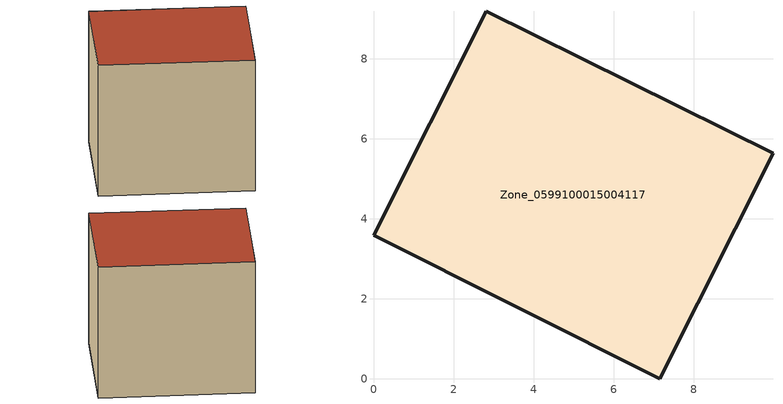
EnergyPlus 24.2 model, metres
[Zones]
Zone_0599100015004117
 floor ground (C_G): 2.82,9.19 9.99,5.64 7.15,0 0,3.59 z1.16
 wall outside (C_F): 9.99,5.64 2.82,9.19 0,3.59 7.15,0 9.99,5.64 z1.16:8.55
 roof outside (C_R): 0,3.59 7.15,0 9.99,5.64 2.82,9.19 z8.55
[BUILDING]
Pand.0599100015004117: North Axis=0; Terrain=City; Loads Convergence Tolerance Value=0.04; Temperature Convergence Tolerance Value=0.4; Solar Distribution=FullExterior; Maximum Number of Warmup Days=25; Minimum Number of Warmup Days=1
[Site:Location]
Rotterdam.The.Hague.AP_ZH_NLD Design_Conditions: Latitude=51.96; Longitude=4.45; Time Zone=1; Elevation=-4.5
[SITE:GROUNDTEMPERATURE:BUILDINGSURFACE]
18, 18, 18, 18, 18, 18, 18, 18, 18, 18, 18, 18
[MATERIAL] Thermal Absorptance=0.9; Solar Absorptance=0.7; Visible Absorptance=0.7
Name | Roughness | Thickness | Conductivity | Density | Specific Heat
G.TC.1946-1964 | MediumSmooth | 0.15 | 1 | 540 | 1210
F.TC.1946-1964 | Rough | 0.3 | 0.857143 | 1920 | 840
R.TC.1946-1964 | MediumRough | 0.2 | 0.235294 | 1500 | 1000
[CONSTRUCTION]
C_G: G.TC.1946-1964
C_F: F.TC.1946-1964
C_R: R.TC.1946-1964
[ZONE]
Zone_0599100015004117: Type=1; Multiplier=1; Ceiling Height=Autocalculate; Volume=Autocalculate; Floor Area=autocalculate; Part of Total Floor Area=Yes
[ZONEINFILTRATION:DESIGNFLOWRATE]
Infil_Zone_0599100015004117: Zone or ZoneList or Space or SpaceList=Zone_0599100015004117; Schedule=AlwaysOn; Design Flow Rate Calculation Method=Flow/Area; Flow Rate per Floor Area=0.003; Constant Term Coefficient=1; Temperature Term Coefficient=0; Velocity Term Coefficient=0; Velocity Squared Term Coefficient=0
[HVACTEMPLATE:ZONE:IDEALLOADSAIRSYSTEM]
Zone_0599100015004117: Maximum Heating Supply Air Temperature=50; Minimum Cooling Supply Air Temperature=13; Maximum Heating Supply Air Humidity Ratio=0.0156; Minimum Cooling Supply Air Humidity Ratio=0.0077; Heating Limit=NoLimit; Cooling Limit=NoLimit; Dehumidification Control Type=ConstantSensibleHeatRatio; Cooling Sensible Heat Ratio=0.7; Dehumidification Setpoint=60; Humidification Control Type=None; Humidification Setpoint=30; Outdoor Air Method=None; Outdoor Air Flow Rate per Person=0.00944; Outdoor Air Flow Rate per Zone Floor Area=0; Outdoor Air Flow Rate per Zone=0; Demand Controlled Ventilation Type=None; Outdoor Air Economizer Type=NoEconomizer; Heat Recovery Type=None; Sensible Heat Recovery Effectiveness=0.7; Latent Heat Recovery Effectiveness=0.65
[ZONECONTROL:THERMOSTAT]
ThermostatControl_Zone_0599100015004117: Zone or ZoneList=Zone_0599100015004117; Control Type Schedule=DualSetpointControlType; Control 1=Thermostat_Zone_0599100015004117; Temperature Difference Between Cutout And Setpoint=0
[THERMOSTATSETPOINT:DUALSETPOINT]
Thermostat_Zone_0599100015004117: Heating Setpoint Temperature Schedule=HeatingSetpoint_Zone_0599100015004117; Cooling Setpoint Temperature Schedule=CoolingSetpoint_Zone_0599100015004117
[SCHEDULE:COMPACT]
HeatingSetpoint_Zone_0599100015004117: Through: 12/31, For: AllDays, Until: 24:00, 21
CoolingSetpoint_Zone_0599100015004117: Through: 12/31, For: AllDays, Until: 24:00, 24
DualSetpointControlType: Through: 12/31, For: AllDays, Until: 24:00, 4
AlwaysOn: Through: 12/31, For: AllDays, Until: 24:00, 1
